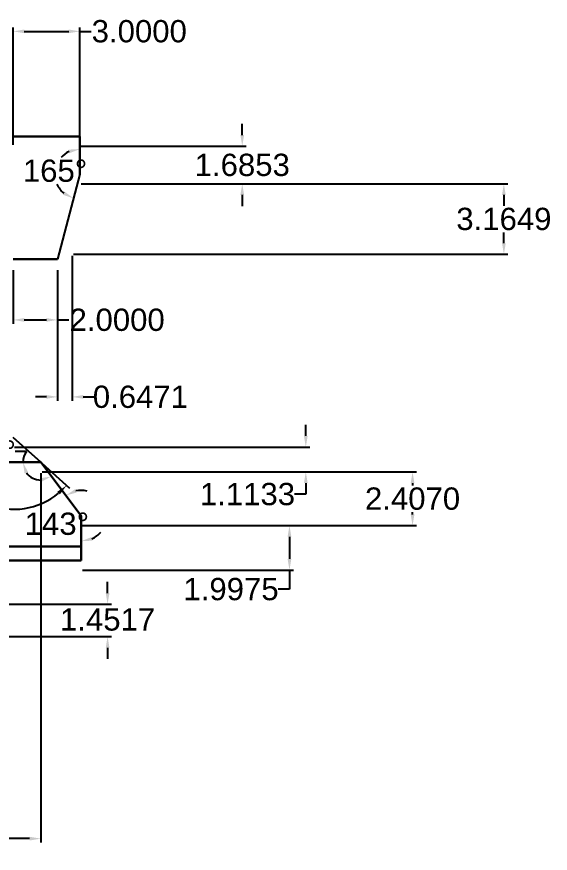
# Model space of a CAD drawing. Header units: inches. Extents: x 161 to 274, y 48 to 90.
# Drawn here: x 249.57 to 273.52, y 48.15 to 85.68 of the extents above; entities that cross this region are included whole.
import ezdxf

# ---------------------------------------------------------------- set-up
doc = ezdxf.new("R2010")
doc.units = ezdxf.units.IN
doc.header["$MEASUREMENT"] = 0
doc.layers.add('Barrel', color=120, linetype='Continuous')
doc.layers.add('Measurements', color=254, linetype='Continuous')
doc.styles.get("Standard").update_dxf_attribs({"font": 'arial.ttf'})
doc.dimstyles.get("Standard").update_dxf_attribs({"dimtxt": 1, "dimasz": 0.5, "dimexe": 0.18, "dimexo": 0.0625, "dimgap": 0.09, "dimtad": 0, "dimtih": 1, "dimtoh": 1, "dimdec": 4, "dimzin": 0, "dimdsep": 46, "dimtxsty": 'Standard', "dimcen": 0.09, "dimadec": 0, "dimazin": 0, "dimtfac": 1, "dimtdec": 4, "dimtofl": 0, "dimtmove": 0, "dimatfit": 3, "dimfxl": 1, "dimtolj": 1, "dimtzin": 0, "dimarcsym": 0})

# ---------------------------------------------------------------- blocks, each defined once
blk = doc.blocks.new('*D12')
at = {"layer": 'Defpoints', "color": 0, "transparency": 16777216}
for p in [(252.41, 85.029), (249.41, 79.874, 17.115), (252.41, 79.874, 17.115)]:
    blk.add_point(p, dxfattribs=at)
at = {"layer": 'Measurements', "color": 0, "lineweight": -2, "transparency": 16777216}
for p, q in [((249.41, 79.936), (249.41, 85.209)), ((252.41, 79.936), (252.41, 85.209)), ((249.91, 85.029), (251.91, 85.029)), ((252.41, 85.029), (252.91, 85.029))]:
    blk.add_line(p, q, dxfattribs=at)
at = {"layer": 'Measurements', "color": 0, "transparency": 16777216}
for points in [[(249.91, 85.112), (249.91, 84.945), (249.41, 85.029)], [(251.91, 85.112), (251.91, 84.945), (252.41, 85.029)]]:
    blk.add_solid(points, dxfattribs=at)
at = {"layer": 'Measurements', "color": 0, "transparency": 16777216, "insert": (255.074, 85.029), "char_height": 1, "attachment_point": 5}
blk.add_mtext('\\A1;3.0000', dxfattribs=at)
blk = doc.blocks.new('*D13')
at = {"layer": 'Defpoints', "color": 0, "transparency": 16777216}
for p in [(252.41, 79.874, 17.115), (252.41, 78.188, 17.115), (259.697, 78.188)]:
    blk.add_point(p, dxfattribs=at)
at = {"layer": 'Measurements', "color": 0, "lineweight": -2, "transparency": 16777216}
for p, q in [((259.697, 80.374), (259.697, 80.874)), ((252.472, 79.874), (259.877, 79.874)), ((252.472, 78.188), (259.877, 78.188)), ((259.697, 77.688), (259.697, 77.188))]:
    blk.add_line(p, q, dxfattribs=at)
at = {"layer": 'Measurements', "color": 0, "transparency": 16777216}
for points in [[(259.613, 80.374), (259.78, 80.374), (259.697, 79.874)], [(259.613, 77.688), (259.78, 77.688), (259.697, 78.188)]]:
    blk.add_solid(points, dxfattribs=at)
at = {"layer": 'Measurements', "color": 0, "transparency": 16777216, "insert": (259.697, 79.031), "char_height": 1, "attachment_point": 5}
blk.add_mtext('\\A1;1.6853', dxfattribs=at)
blk = doc.blocks.new('*D14')
at = {"layer": 'Defpoints', "color": 0, "transparency": 16777216}
for p in [(252.41, 78.188, 17.115), (271.439, 78.188), (252.057, 75.024, 17.115)]:
    blk.add_point(p, dxfattribs=at)
at = {"layer": 'Measurements', "color": 0, "lineweight": -2, "transparency": 16777216}
for p, q in [((252.472, 78.188), (271.619, 78.188)), ((271.439, 77.688), (271.439, 77.207)), ((271.439, 75.524), (271.439, 76.005)), ((252.12, 75.024), (271.619, 75.024))]:
    blk.add_line(p, q, dxfattribs=at)
at = {"layer": 'Measurements', "color": 0, "transparency": 16777216}
for points in [[(271.355, 77.688), (271.522, 77.688), (271.439, 78.188)], [(271.355, 75.524), (271.522, 75.524), (271.439, 75.024)]]:
    blk.add_solid(points, dxfattribs=at)
at = {"layer": 'Measurements', "color": 0, "transparency": 16777216, "insert": (271.439, 76.606), "char_height": 1, "attachment_point": 5}
blk.add_mtext('\\A1;3.1649', dxfattribs=at)
blk = doc.blocks.new('*D15')
at = {"layer": 'Defpoints', "color": 0, "transparency": 16777216}
for p in [(252.057, 75.024, 17.115), (251.41, 74.374, 17.115), (252.057, 68.627)]:
    blk.add_point(p, dxfattribs=at)
at = {"layer": 'Measurements', "color": 0, "lineweight": -2, "transparency": 16777216}
for p, q in [((252.057, 74.961), (252.057, 68.447)), ((251.41, 74.311), (251.41, 68.447)), ((250.91, 68.627), (250.41, 68.627)), ((252.557, 68.627), (253.057, 68.627))]:
    blk.add_line(p, q, dxfattribs=at)
at = {"layer": 'Measurements', "color": 0, "transparency": 16777216}
for points in [[(250.91, 68.71), (250.91, 68.543), (251.41, 68.627)], [(252.557, 68.71), (252.557, 68.543), (252.057, 68.627)]]:
    blk.add_solid(points, dxfattribs=at)
at = {"layer": 'Measurements', "color": 0, "transparency": 16777216, "insert": (255.126, 68.627), "char_height": 1, "attachment_point": 5}
blk.add_mtext('\\A1;0.6471', dxfattribs=at)
blk = doc.blocks.new('*D16')
at = {"layer": 'Defpoints', "color": 0, "transparency": 16777216}
for p in [(249.41, 74.374, 17.115), (251.41, 74.374, 17.115), (251.41, 72.081)]:
    blk.add_point(p, dxfattribs=at)
at = {"layer": 'Measurements', "color": 0, "lineweight": -2, "transparency": 16777216}
for p, q in [((249.41, 74.311), (249.41, 71.901)), ((251.41, 74.311), (251.41, 71.901)), ((249.91, 72.081), (250.91, 72.081)), ((251.41, 72.081), (251.91, 72.081))]:
    blk.add_line(p, q, dxfattribs=at)
at = {"layer": 'Measurements', "color": 0, "transparency": 16777216}
for points in [[(249.91, 72.164), (249.91, 71.998), (249.41, 72.081)], [(250.91, 72.164), (250.91, 71.998), (251.41, 72.081)]]:
    blk.add_solid(points, dxfattribs=at)
at = {"layer": 'Measurements', "color": 0, "transparency": 16777216, "insert": (254.082, 72.081), "char_height": 1, "attachment_point": 5}
blk.add_mtext('\\A1;2.0000', dxfattribs=at)
blk = doc.blocks.new('*D19')
at = {"layer": 'Defpoints', "color": 0, "transparency": 16777216}
for p in [(221.41, 65.261, 17.115), (250.65, 65.261, 17.115), (250.65, 48.807)]:
    blk.add_point(p, dxfattribs=at)
at = {"layer": 'Measurements', "color": 0, "lineweight": -2, "transparency": 16777216}
for p, q in [((221.41, 65.198), (221.41, 48.627)), ((250.65, 65.198), (250.65, 48.627)), ((221.91, 48.807), (233.564, 48.807)), ((250.15, 48.807), (238.496, 48.807))]:
    blk.add_line(p, q, dxfattribs=at)
at = {"layer": 'Measurements', "color": 0, "transparency": 16777216}
for points in [[(221.91, 48.89), (221.91, 48.723), (221.41, 48.807)], [(250.15, 48.89), (250.15, 48.723), (250.65, 48.807)]]:
    blk.add_solid(points, dxfattribs=at)
at = {"layer": 'Measurements', "color": 0, "transparency": 16777216, "insert": (236.03, 48.807), "char_height": 1, "attachment_point": 5}
blk.add_mtext('\\A1;29.2401', dxfattribs=at)
blk = doc.blocks.new('*D20')
at = {"layer": 'Defpoints', "color": 0, "transparency": 16777216}
for p in [(249.41, 66.374, 17.115), (250.65, 65.261, 17.115), (262.549, 65.261)]:
    blk.add_point(p, dxfattribs=at)
at = {"layer": 'Measurements', "color": 0, "lineweight": -2, "transparency": 16777216}
for p, q in [((262.549, 66.874), (262.549, 67.374)), ((249.472, 66.374), (262.729, 66.374)), ((250.712, 65.261), (262.729, 65.261)), ((262.549, 64.761), (262.549, 64.261)), ((262.549, 64.261), (262.049, 64.261))]:
    blk.add_line(p, q, dxfattribs=at)
at = {"layer": 'Measurements', "color": 0, "transparency": 16777216}
for points in [[(262.466, 66.874), (262.632, 66.874), (262.549, 66.374)], [(262.466, 64.761), (262.632, 64.761), (262.549, 65.261)]]:
    blk.add_solid(points, dxfattribs=at)
at = {"layer": 'Measurements', "color": 0, "transparency": 16777216, "insert": (259.931, 64.261), "char_height": 1, "attachment_point": 5}
blk.add_mtext('\\A1;1.1133', dxfattribs=at)
blk = doc.blocks.new('*D21')
at = {"layer": 'Defpoints', "color": 0, "transparency": 16777216}
for p in [(250.65, 65.261, 17.115), (252.461, 62.854, 17.115), (267.34, 62.854)]:
    blk.add_point(p, dxfattribs=at)
at = {"layer": 'Measurements', "color": 0, "lineweight": -2, "transparency": 16777216}
for p, q in [((250.712, 65.261), (267.52, 65.261)), ((267.34, 64.761), (267.34, 64.658)), ((267.34, 63.354), (267.34, 63.456)), ((252.523, 62.854), (267.52, 62.854))]:
    blk.add_line(p, q, dxfattribs=at)
at = {"layer": 'Measurements', "color": 0, "transparency": 16777216}
for points in [[(267.257, 64.761), (267.424, 64.761), (267.34, 65.261)], [(267.257, 63.354), (267.424, 63.354), (267.34, 62.854)]]:
    blk.add_solid(points, dxfattribs=at)
at = {"layer": 'Measurements', "color": 0, "transparency": 16777216, "insert": (267.34, 64.057), "char_height": 1, "attachment_point": 5}
blk.add_mtext('\\A1;2.4070', dxfattribs=at)
blk = doc.blocks.new('*D22')
at = {"layer": 'Defpoints', "color": 0, "transparency": 16777216}
for p in [(252.461, 62.854, 17.115), (252.461, 60.856, 17.12), (261.816, 60.856)]:
    blk.add_point(p, dxfattribs=at)
at = {"layer": 'Measurements', "color": 0, "lineweight": -2, "transparency": 16777216}
for p, q in [((252.523, 62.854), (261.996, 62.854)), ((261.816, 62.354), (261.816, 61.356)), ((252.523, 60.856), (261.996, 60.856)), ((261.816, 60.856), (261.816, 59.998)), ((261.816, 59.998), (261.316, 59.998))]:
    blk.add_line(p, q, dxfattribs=at)
at = {"layer": 'Measurements', "color": 0, "transparency": 16777216}
for points in [[(261.732, 62.354), (261.899, 62.354), (261.816, 62.854)], [(261.732, 61.356), (261.899, 61.356), (261.816, 60.856)]]:
    blk.add_solid(points, dxfattribs=at)
at = {"layer": 'Measurements', "color": 0, "transparency": 16777216, "insert": (259.193, 59.998), "char_height": 1, "attachment_point": 5}
blk.add_mtext('\\A1;1.9975', dxfattribs=at)
blk = doc.blocks.new('*D37')
at = {"layer": 'Defpoints', "color": 0, "transparency": 16777216}
for p in [(238.758, 59.326, 17.116), (253.653, 59.326), (235.61, 57.874, 17.116)]:
    blk.add_point(p, dxfattribs=at)
at = {"layer": 'Measurements', "color": 0, "lineweight": -2, "transparency": 16777216}
for p, q in [((253.653, 59.826), (253.653, 60.326)), ((238.821, 59.326), (253.833, 59.326)), ((235.672, 57.874), (253.833, 57.874)), ((253.653, 57.374), (253.653, 56.874))]:
    blk.add_line(p, q, dxfattribs=at)
at = {"layer": 'Measurements', "color": 0, "transparency": 16777216}
for points in [[(253.57, 59.826), (253.737, 59.826), (253.653, 59.326)], [(253.57, 57.374), (253.737, 57.374), (253.653, 57.874)]]:
    blk.add_solid(points, dxfattribs=at)
at = {"layer": 'Measurements', "color": 0, "transparency": 16777216, "insert": (253.653, 58.635), "char_height": 1, "attachment_point": 5}
blk.add_mtext('\\A1;1.4517', dxfattribs=at)
blk = doc.blocks.new('*D42')
at = {"layer": 'Defpoints', "color": 0, "transparency": 16777216}
for p in [(250.65, 65.698, 17.115), (251.323, 63.398), (252.461, 63.291, 17.115), (252.461, 63.291, 17.115), (252.461, 61.921, 17.115)]:
    blk.add_point(p, dxfattribs=at)
at = {"layer": 'Measurements', "color": 0, "lineweight": -2, "transparency": 16777216}
for start, end in [(76.3937, 101.6729), (295.2792, 320.5584)]:
    blk.add_arc((252.461, 63.291), 1.143, start, end, dxfattribs=at)
at = {"layer": 'Measurements', "color": 0, "transparency": 16777216}
for points in [[(252.264, 64.334), (252.195, 64.486), (251.774, 64.204)], [(252.967, 62.177), (252.93, 62.339), (252.461, 62.149)]]:
    blk.add_solid(points, dxfattribs=at)
at = {"layer": 'Measurements', "color": 0, "transparency": 16777216, "insert": (251.377, 62.929), "char_height": 1, "attachment_point": 5}
blk.add_mtext('\\A1;143°', dxfattribs=at)
blk = doc.blocks.new('*D43')
at = {"layer": 'Defpoints', "color": 0, "transparency": 16777216}
for p in [(221.41, 66.811, 17.115), (249.41, 66.811, 17.115), (249.41, 66.811, 17.115), (250.65, 65.698, 17.115), (249.526, 63.585)]:
    blk.add_point(p, dxfattribs=at)
at = {"layer": 'Measurements', "color": 0, "lineweight": -2, "transparency": 16777216}
blk.add_line((250.696, 65.656), (251.946, 64.534), dxfattribs=at)
blk.add_arc((249.41, 66.811), 3.228, 188.8829, 309.2003, dxfattribs=at)
at = {"layer": 'Measurements', "color": 0, "transparency": 16777216}
for points in [[(246.137, 66.306), (246.303, 66.319), (246.182, 66.811)], [(251.393, 64.37), (251.508, 64.249), (251.812, 64.655)]]:
    blk.add_solid(points, dxfattribs=at)
at = {"layer": 'Measurements', "color": 0, "transparency": 16777216, "insert": (246.219, 67.302), "char_height": 1, "attachment_point": 5}
blk.add_mtext('\\A1;138°', dxfattribs=at)
blk = doc.blocks.new('*D44')
at = {"layer": 'Defpoints', "color": 0, "transparency": 16777216}
for p in [(221.41, 65.698, 17.115), (250.65, 65.698, 17.115), (250.65, 65.698, 17.115), (250.575, 64.902), (252.461, 63.291, 17.115)]:
    blk.add_point(p, dxfattribs=at)
at = {"layer": 'Measurements', "color": 0, "lineweight": -2, "transparency": 16777216}
blk.add_line((250.007, 66.173), (249.507, 66.173), dxfattribs=at)
for start, end in [(143.5625, 180), (216.4375, 270.5146)]:
    blk.add_arc((250.65, 65.698), 0.8, start, end, dxfattribs=at)
at = {"layer": 'Measurements', "color": 0, "transparency": 16777216}
for points in [[(249.927, 65.197), (250.086, 65.249), (249.85, 65.698)], [(250.63, 64.977), (250.684, 64.819), (251.131, 65.059)]]:
    blk.add_solid(points, dxfattribs=at)
at = {"layer": 'Measurements', "color": 0, "transparency": 16777216, "insert": (248.094, 66.173), "char_height": 1, "attachment_point": 5}
blk.add_mtext('\\A1;127°', dxfattribs=at)
blk = doc.blocks.new('*D48')
at = {"layer": 'Defpoints', "color": 0, "transparency": 16777216}
for p in [(243.325, 61.921, 17.115), (243.325, 61.921, 17.115), (243.326, 61.643), (252.461, 61.921, 17.115), (243.961, 61.293, 17.119)]:
    blk.add_point(p, dxfattribs=at)
at = {"layer": 'Measurements', "color": 0, "lineweight": -2, "transparency": 16777216}
for p, q in [((243.263, 61.921), (242.867, 61.921)), ((243.604, 61.921), (243.104, 61.921))]:
    blk.add_line(p, q, dxfattribs=at)
for start, end in [(360, 180), (307.7383, 187.5976)]:
    blk.add_arc((243.325, 61.921), 0.278, start, end, dxfattribs=at)
at = {"layer": 'Measurements', "color": 0, "transparency": 16777216}
for points in [[(243.076, 61.963), (243.023, 61.805), (243.523, 61.725)], [(243.459, 61.626), (243.532, 61.776), (243.047, 61.921)]]:
    blk.add_solid(points, dxfattribs=at)
at = {"layer": 'Measurements', "color": 0, "transparency": 16777216, "insert": (241.691, 61.921), "char_height": 1, "attachment_point": 5}
blk.add_mtext('\\A1;135°', dxfattribs=at)
blk = doc.blocks.new('*D50')
at = {"layer": 'Defpoints', "color": 0, "transparency": 16777216}
for p in [(252.41, 80.311, 17.115), (251.487, 79.27), (252.41, 78.626, 17.115), (252.41, 78.626, 17.115), (251.41, 74.811, 17.115)]:
    blk.add_point(p, dxfattribs=at)
at = {"layer": 'Measurements', "color": 0, "lineweight": -2, "transparency": 16777216}
for start, end in [(115.669, 138.5877), (203.941, 229.6416)]:
    blk.add_arc((252.41, 78.626), 1.125, start, end, dxfattribs=at)
at = {"layer": 'Measurements', "color": 0, "transparency": 16777216}
for points in [[(251.904, 79.722), (251.941, 79.559), (252.41, 79.751)], [(251.72, 77.842), (251.643, 77.694), (252.124, 77.537)]]:
    blk.add_solid(points, dxfattribs=at)
at = {"layer": 'Measurements', "color": 0, "transparency": 16777216, "insert": (251.294, 78.77), "char_height": 1, "attachment_point": 5}
blk.add_mtext('\\A1;165°', dxfattribs=at)

msp = doc.modelspace()

# ---------------------------------------------------------------- linework, layer by layer
at = {"layer": 'Barrel', "lineweight": -3}
for p, q in [((249.40988, 80.3113), (252.40988, 80.3113)), ((252.40988, 80.3113), (249.40988, 80.3113)), ((252.40988, 80.3113), (252.40988, 78.62596)), ((252.40988, 78.62596), (252.40988, 80.3113)), ((249.40988, 74.8113), (251.40988, 74.8113)), ((251.40988, 74.8113), (249.40988, 74.8113)), ((250.64994, 65.698), (249.40988, 66.8113)), ((249.40988, 66.8113), (250.64994, 65.698)), ((250.64994, 65.698), (221.40988, 65.698)), ((221.40988, 65.698), (250.64994, 65.698)), ((252.46059, 63.29101), (250.64994, 65.698)), ((250.64994, 65.698), (252.46059, 63.29101)), ((252.46059, 63.29101), (250.64994, 65.698)), ((250.64994, 65.698), (252.46059, 63.29101)), ((252.46059, 61.92102), (252.46059, 63.29101)), ((252.46059, 63.29101), (252.46059, 61.92102)), ((252.46059, 61.92102), (252.46059, 63.29101)), ((252.46059, 63.29101), (252.46059, 61.92102)), ((252.46059, 61.92102), (243.32514, 61.92102)), ((243.32514, 61.92102), (252.46059, 61.92102)), ((252.46059, 61.92102), (243.32514, 61.92102)), ((243.32514, 61.92102), (252.46059, 61.92102)), ((252.46059, 61.92102), (252.46059, 61.29352)), ((252.46059, 61.29352), (252.46059, 61.92102)), ((243.96055, 61.29301, 0.00334), (252.46055, 61.29352, 0.00447)), ((252.46055, 61.29352, 0.00447), (243.96055, 61.29301, 0.00334))]:
    msp.add_line(p, q, dxfattribs=at)
at = {"layer": 'Barrel'}
msp.add_line((252.40988, 78.62596), (251.40988, 74.8113), dxfattribs=at)

# ---------------------------------------------------------------- dimensions: what is measured, and where the dimension line sits
at = {"layer": 'Measurements'}
for base, p1, p2, picture, middle in [((252.40988, 85.02876), (249.40988, 79.8738, 17.11535), (252.40988, 79.8738, 17.11535), '*D12', (255.07355, 85.02876)), ((252.05702, 68.6267), (251.40988, 74.3738, 17.11535), (252.05702, 75.02351, 17.11535), '*D15', (255.12622, 68.6267)), ((251.40988, 72.08096), (249.40988, 74.3738, 17.11535), (251.40988, 74.3738, 17.11535), '*D16', (254.08241, 72.08096)), ((250.64994, 48.80653), (221.40988, 65.2605, 17.11535), (250.64994, 65.2605, 17.11535), '*D19', (236.02991, 48.80653))]:
    dim = msp.add_linear_dim(base=base, p1=p1, p2=p2, dimstyle='Standard', dxfattribs=at)
    dim.commit()
    dim.dimension.update_dxf_attribs({"geometry": picture, "text_midpoint": middle})
for base, p1, p2, picture, middle in [((259.69678, 78.18846), (252.40988, 79.8738, 17.11535), (252.40988, 78.18846, 17.11535), '*D13', (259.69678, 79.03113)), ((271.438827, 78.188458), (252.057023, 75.023514, 17.115345), (252.409877, 78.188458, 17.115345), '*D14', (271.438827, 76.605986)), ((262.54916, 65.2605), (249.40988, 66.3738, 17.11535), (250.64994, 65.2605, 17.11535), '*D20', (259.93051, 64.2605)), ((267.34032, 62.85351), (250.64994, 65.2605, 17.11535), (252.46059, 62.85351, 17.11535), '*D21', (267.34032, 64.05701))]:
    dim = msp.add_linear_dim(base=base, p1=p1, p2=p2, angle=90, dimstyle='Standard', dxfattribs=at)
    dim.commit()
    dim.dimension.update_dxf_attribs({"geometry": picture, "text_midpoint": middle})
for base, line1, line2, picture, middle in [((251.48681, 79.26982), ((252.40988, 78.62596), (251.40988, 74.8113)), ((252.40988, 80.3113), (252.40988, 78.62596)), '*D50', (251.29367, 78.76983, -17.11535)), ((250.57517, 64.90188), ((250.64994, 65.698), (252.46059, 63.29101)), ((250.64994, 65.698), (221.40988, 65.698)), '*D44', (248.09433, 66.17294, -17.11535)), ((251.32309, 63.39784), ((252.46059, 63.29101), (250.64994, 65.698)), ((252.46059, 61.92102), (252.46059, 63.29101)), '*D42', (251.37698, 62.92894, -17.11535)), ((243.32623, 61.64256), ((252.46059, 61.92102), (243.32514, 61.92102)), ((243.32514, 61.92102), (243.96055, 61.29301, 0.00334)), '*D48', (241.6913, 61.92102, -17.11535))]:
    dim = msp.add_angular_dim_2l(base=base, line1=line1, line2=line2, dimstyle='Standard', dxfattribs=at)
    dim.commit()
    dim.dimension.update_dxf_attribs({"geometry": picture, "text_midpoint": middle})
dim = msp.add_angular_dim_2l(base=(249.52567, 63.58509), line1=((250.64994, 65.698), (249.40988, 66.8113)), line2=((249.40988, 66.8113), (221.40988, 66.8113)), dimstyle='Standard', dxfattribs=at)
dim.commit()
dim.dimension.update_dxf_attribs({"geometry": '*D43', "text_midpoint": (246.21913, 67.30223, -17.11535), "dimtype": 162})
for base, p1, p2, picture, middle in [((261.8156, 60.85602), (252.46059, 62.85351, 17.11535), (252.46055, 60.85602, 17.11981), '*D22', (259.19319, 59.99771)), ((253.6534, 59.32552), (235.60988, 57.8738, 17.11634), (238.75826, 59.32552, 17.11634), '*D37', (253.6534, 58.63489))]:
    dim = msp.add_linear_dim(base=base, p1=p1, p2=p2, angle=90, dimstyle='Standard', dxfattribs=at)
    dim.commit()
    dim.dimension.update_dxf_attribs({"geometry": picture, "text_midpoint": middle, "dimtype": 160})

doc.saveas('drawing.dxf')
